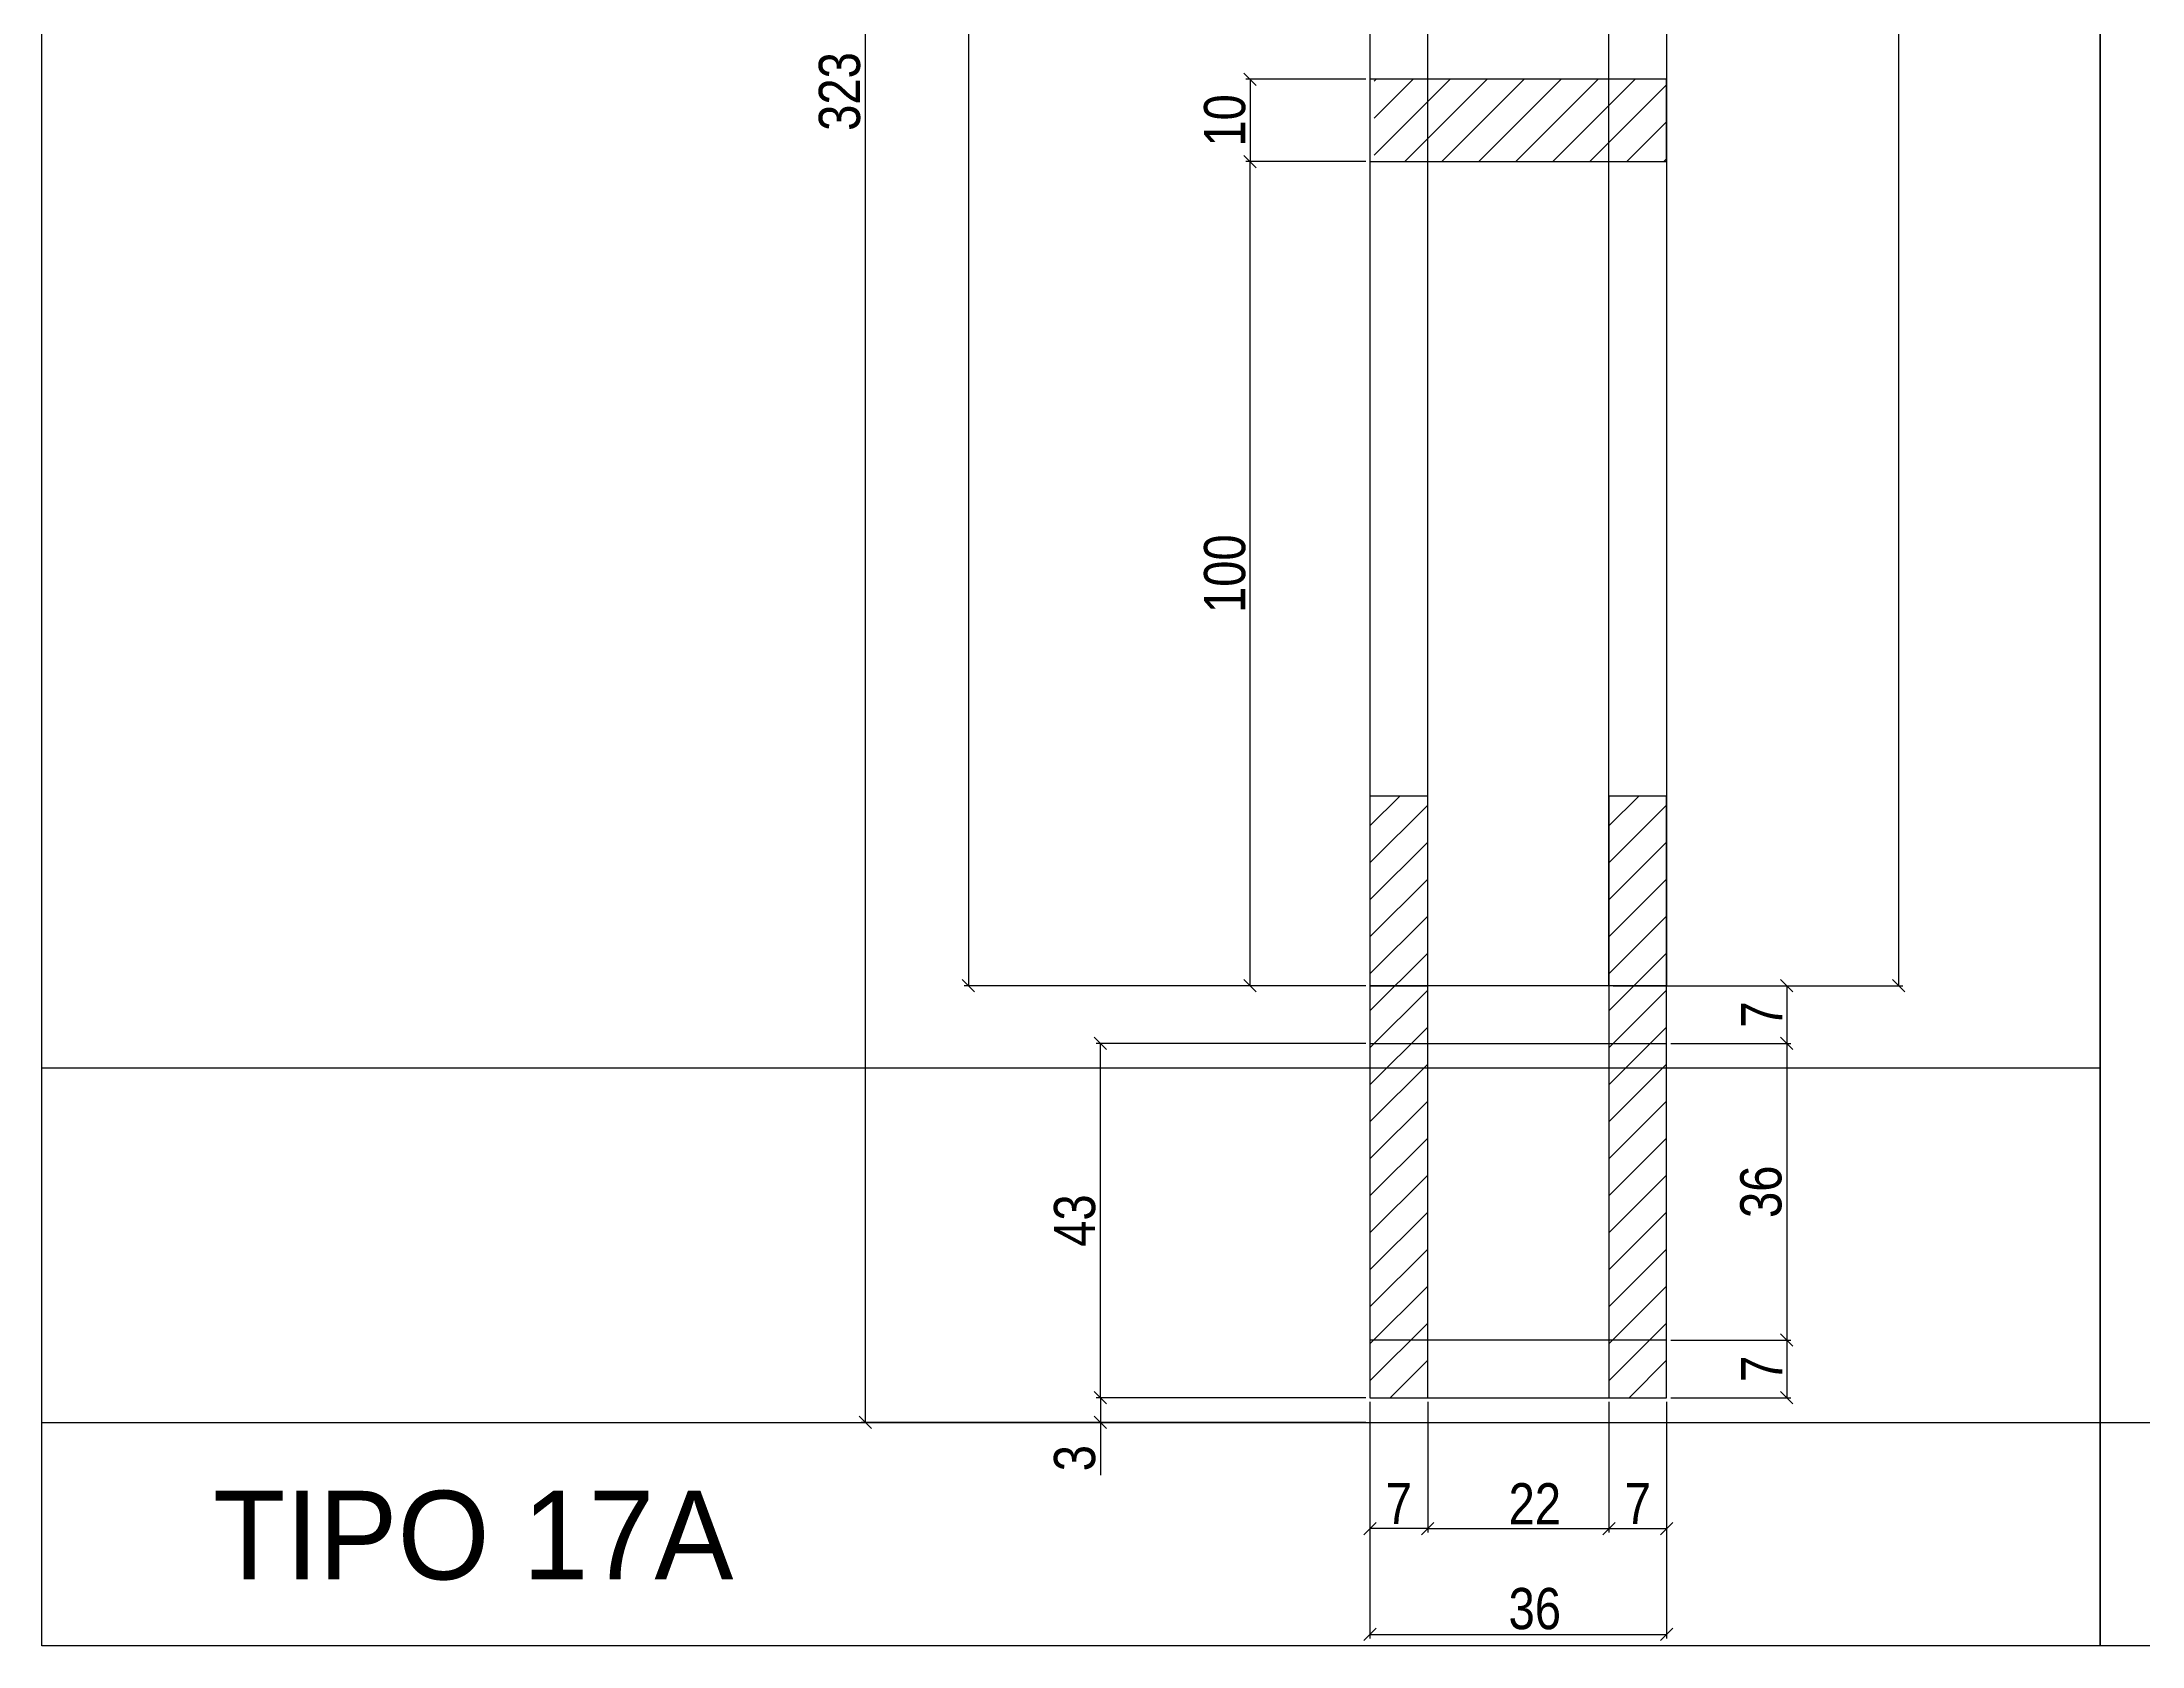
# Model space of a CAD drawing. Header units: millimetres. Extents: x 4248 to 7961, y 1155 to 5765.
# Drawn here: x 4248 to 4757, y 1155 to 1545 of the extents above; entities that cross this region are included whole.
import ezdxf

# ---------------------------------------------------------------- set-up
doc = ezdxf.new("R2010")
doc.units = ezdxf.units.MM
for name, color, linetype in [('1', 1, 'Continuous'), ('COTA', 241, 'Continuous'), ('Painéis', 200, 'Continuous'), ('SARR_7x7', 40, 'Continuous'), ('TIRAS REESCORAMENTO', 252, 'Continuous'), ('VIGAS', 3, 'Continuous')]:
    doc.layers.add(name, color=color, linetype=linetype)
doc.styles.add('COTA TECNICA 2X', font='techl___.ttf', dxfattribs={"height": 10})
doc.styles.add('ROMAS860', font='ROMAS860.SHX', dxfattribs={"height": 8.5})
doc.dimstyles.new('SECAO', dxfattribs={"dimscale": 0.333333, "dimtxt": 5, "dimasz": 9, "dimexe": 3, "dimexo": 3, "dimgap": 3, "dimtad": 1, "dimdec": 1, "dimlfac": 0.5, "dimzin": 12, "dimdsep": 46, "dimtxsty": 'COTA TECNICA 2X', "dimblk1": 'OBLIQUE', "dimblk2": 'OBLIQUE', "dimsah": 1, "dimcen": 0.9, "dimclrd": 4, "dimclre": 4, "dimclrt": 240, "dimadec": 1, "dimazin": 3, "dimtfac": 1, "dimtdec": 1, "dimtmove": 0, "dimatfit": 3, "dimfxl": 1, "dimtolj": 1, "dimtzin": 12, "dimarcsym": 0})

# ---------------------------------------------------------------- blocks, each defined once
blk = doc.blocks.new('_Oblique')
at = {"layer": '1', "color": 0, "lineweight": -2}
blk.add_line((-0.5, -0.5), (0.5, 0.5), dxfattribs=at)
blk = doc.blocks.new('*D405')
at = {"layer": 'COTA', "color": 4, "lineweight": -2, "transparency": 16777216}
for p, q in [((4568.85, 1849.71), (4471.38, 1849.71)), ((4472.38, 1849.71), (4472.38, 1315.62)), ((4568.85, 1315.62), (4471.38, 1315.62))]:
    blk.add_line(p, q, dxfattribs=at)
at = {"layer": 'Defpoints', "color": 0, "transparency": 16777216}
for p in [(4569.85, 1849.71), (4472.38, 1315.62), (4569.85, 1315.62)]:
    blk.add_point(p, dxfattribs=at)
at = {"layer": 'COTA', "color": 4, "lineweight": -2, "transparency": 16777216, "xscale": 3, "yscale": 3, "zscale": 3}
for p, rotation in [((4472.38, 1849.71), 90), ((4472.38, 1315.62), 270)]:
    blk.add_blockref('_Oblique', p, dxfattribs=dict(at, rotation=rotation))
at = {"layer": 'COTA', "color": 240, "transparency": 16777216, "insert": (4466.28, 1582.67), "char_height": 10, "attachment_point": 5, "rotation": 90, "style": 'COTA TECNICA 2X'}
blk.add_mtext('\\A1;267', dxfattribs=at)
blk = doc.blocks.new('*D406')
at = {"layer": 'COTA', "color": 4, "lineweight": -2, "transparency": 16777216}
for p, q in [((4569.85, 1214.62), (4569.85, 1157.17)), ((4641.85, 1214.62), (4641.85, 1157.17)), ((4569.85, 1158.17), (4641.85, 1158.17))]:
    blk.add_line(p, q, dxfattribs=at)
at = {"layer": 'Defpoints', "color": 0, "transparency": 16777216}
for p in [(4569.85, 1215.62), (4641.85, 1215.62), (4641.85, 1158.17)]:
    blk.add_point(p, dxfattribs=at)
at = {"layer": 'COTA', "color": 4, "lineweight": -2, "transparency": 16777216, "xscale": 3, "yscale": 3, "zscale": 3, "rotation": 180}
blk.add_blockref('_Oblique', (4569.85, 1158.17), dxfattribs=at)
at = {"layer": 'COTA', "color": 4, "lineweight": -2, "transparency": 16777216, "xscale": 3, "yscale": 3, "zscale": 3}
blk.add_blockref('_Oblique', (4641.85, 1158.17), dxfattribs=at)
at = {"layer": 'COTA', "color": 240, "transparency": 16777216, "insert": (4609.85, 1164.38), "char_height": 10, "attachment_point": 5, "style": 'COTA TECNICA 2X'}
blk.add_mtext('\\A1;36', dxfattribs=at)
blk = doc.blocks.new('*D407')
at = {"layer": 'COTA', "color": 4, "lineweight": -2, "transparency": 16777216}
for p, q in [((4583.85, 1214.62), (4583.85, 1182.88)), ((4627.85, 1214.62), (4627.85, 1182.88)), ((4583.85, 1183.88), (4627.85, 1183.88))]:
    blk.add_line(p, q, dxfattribs=at)
at = {"layer": 'Defpoints', "color": 0, "transparency": 16777216}
for p in [(4583.85, 1215.62), (4627.85, 1215.62), (4627.85, 1183.88)]:
    blk.add_point(p, dxfattribs=at)
at = {"layer": 'COTA', "color": 4, "lineweight": -2, "transparency": 16777216, "xscale": 3, "yscale": 3, "zscale": 3, "rotation": 180}
blk.add_blockref('_Oblique', (4583.85, 1183.88), dxfattribs=at)
at = {"layer": 'COTA', "color": 4, "lineweight": -2, "transparency": 16777216, "xscale": 3, "yscale": 3, "zscale": 3}
blk.add_blockref('_Oblique', (4627.85, 1183.88), dxfattribs=at)
at = {"layer": 'COTA', "color": 240, "transparency": 16777216, "insert": (4609.85, 1189.88), "char_height": 10, "attachment_point": 5, "style": 'COTA TECNICA 2X'}
blk.add_mtext('\\A1;22', dxfattribs=at)
blk = doc.blocks.new('*D408')
at = {"layer": 'COTA', "color": 4, "lineweight": -2, "transparency": 16777216}
blk.add_line((4627.85, 1183.88), (4641.85, 1183.88), dxfattribs=at)
at = {"layer": 'Defpoints', "color": 0, "transparency": 16777216}
for p in [(4627.85, 1183.88), (4641.85, 1183.88), (4641.85, 1183.88)]:
    blk.add_point(p, dxfattribs=at)
at = {"layer": 'COTA', "color": 4, "lineweight": -2, "transparency": 16777216, "xscale": 3, "yscale": 3, "zscale": 3, "rotation": 180}
blk.add_blockref('_Oblique', (4627.85, 1183.88), dxfattribs=at)
at = {"layer": 'COTA', "color": 4, "lineweight": -2, "transparency": 16777216, "xscale": 3, "yscale": 3, "zscale": 3}
blk.add_blockref('_Oblique', (4641.85, 1183.88), dxfattribs=at)
at = {"layer": 'COTA', "color": 240, "transparency": 16777216, "insert": (4634.85, 1189.96), "char_height": 10, "attachment_point": 5, "style": 'COTA TECNICA 2X'}
blk.add_mtext('\\A1;7', dxfattribs=at)
blk = doc.blocks.new('*D409')
at = {"layer": 'COTA', "color": 4, "lineweight": -2, "transparency": 16777216}
blk.add_line((4583.85, 1183.88), (4569.85, 1183.88), dxfattribs=at)
at = {"layer": 'Defpoints', "color": 0, "transparency": 16777216}
for p in [(4569.85, 1183.88), (4569.85, 1183.88), (4583.85, 1183.88)]:
    blk.add_point(p, dxfattribs=at)
at = {"layer": 'COTA', "color": 4, "lineweight": -2, "transparency": 16777216, "xscale": 3, "yscale": 3, "zscale": 3, "rotation": 180}
blk.add_blockref('_Oblique', (4569.85, 1183.88), dxfattribs=at)
at = {"layer": 'COTA', "color": 4, "lineweight": -2, "transparency": 16777216, "xscale": 3, "yscale": 3, "zscale": 3}
blk.add_blockref('_Oblique', (4583.85, 1183.88), dxfattribs=at)
at = {"layer": 'COTA', "color": 240, "transparency": 16777216, "insert": (4576.85, 1189.96), "char_height": 10, "attachment_point": 5, "style": 'COTA TECNICA 2X'}
blk.add_mtext('\\A1;7', dxfattribs=at)
blk = doc.blocks.new('*D410')
at = {"layer": 'COTA', "color": 4, "lineweight": -2, "transparency": 16777216}
for p, q in [((4568.85, 1535.64), (4539.75, 1535.64)), ((4540.75, 1535.64), (4540.75, 1515.64)), ((4568.85, 1515.64), (4539.75, 1515.64))]:
    blk.add_line(p, q, dxfattribs=at)
at = {"layer": 'Defpoints', "color": 0, "transparency": 16777216}
for p in [(4569.85, 1535.64), (4540.75, 1515.64), (4569.85, 1515.64)]:
    blk.add_point(p, dxfattribs=at)
at = {"layer": 'COTA', "color": 4, "lineweight": -2, "transparency": 16777216, "xscale": 3, "yscale": 3, "zscale": 3}
for p, rotation in [((4540.75, 1535.64), 90), ((4540.75, 1515.64), 270)]:
    blk.add_blockref('_Oblique', p, dxfattribs=dict(at, rotation=rotation))
at = {"layer": 'COTA', "color": 240, "transparency": 16777216, "insert": (4534.64, 1525.64), "char_height": 10, "attachment_point": 5, "rotation": 90, "style": 'COTA TECNICA 2X'}
blk.add_mtext('\\A1;10', dxfattribs=at)
blk = doc.blocks.new('*D413')
at = {"layer": 'COTA', "color": 4, "lineweight": -2, "transparency": 16777216}
for p, q in [((4582.85, 1855.71), (4446.38, 1855.71)), ((4447.38, 1855.71), (4447.38, 1209.62)), ((4568.85, 1209.62), (4446.38, 1209.62))]:
    blk.add_line(p, q, dxfattribs=at)
at = {"layer": 'Defpoints', "color": 0, "transparency": 16777216}
for p in [(4583.85, 1855.71), (4447.38, 1209.62), (4569.85, 1209.62)]:
    blk.add_point(p, dxfattribs=at)
at = {"layer": 'COTA', "color": 4, "lineweight": -2, "transparency": 16777216, "xscale": 3, "yscale": 3, "zscale": 3}
for p, rotation in [((4447.38, 1855.71), 90), ((4447.38, 1209.62), 270)]:
    blk.add_blockref('_Oblique', p, dxfattribs=dict(at, rotation=rotation))
at = {"layer": 'COTA', "color": 240, "transparency": 16777216, "insert": (4441.16, 1532.67), "char_height": 10, "attachment_point": 5, "rotation": 90, "style": 'COTA TECNICA 2X'}
blk.add_mtext('\\A1;323', dxfattribs=at)
blk = doc.blocks.new('*D417')
at = {"layer": 'COTA', "color": 4, "lineweight": -2, "transparency": 16777216}
for p, q in [((4568.85, 1515.64), (4539.75, 1515.64)), ((4540.75, 1315.62), (4540.75, 1515.64)), ((4567.85, 1315.62), (4539.75, 1315.62))]:
    blk.add_line(p, q, dxfattribs=at)
at = {"layer": 'Defpoints', "color": 0, "transparency": 16777216}
for p in [(4540.75, 1515.64), (4569.85, 1515.64), (4568.85, 1315.62)]:
    blk.add_point(p, dxfattribs=at)
at = {"layer": 'COTA', "color": 4, "lineweight": -2, "transparency": 16777216, "xscale": 3, "yscale": 3, "zscale": 3}
for p, rotation in [((4540.75, 1515.64), 90), ((4540.75, 1315.62), 270)]:
    blk.add_blockref('_Oblique', p, dxfattribs=dict(at, rotation=rotation))
at = {"layer": 'COTA', "color": 240, "transparency": 16777216, "insert": (4534.64, 1415.63), "char_height": 10, "attachment_point": 5, "rotation": 90, "style": 'COTA TECNICA 2X'}
blk.add_mtext('\\A1;100', dxfattribs=at)
blk = doc.blocks.new('*D419')
at = {"layer": 'COTA', "color": 4, "lineweight": -2, "transparency": 16777216}
for p, q in [((4643.85, 1825.69), (4699.14, 1825.69)), ((4698.14, 1825.69), (4698.14, 1315.62)), ((4643.85, 1315.62), (4699.14, 1315.62))]:
    blk.add_line(p, q, dxfattribs=at)
at = {"layer": 'Defpoints', "color": 0, "transparency": 16777216}
for p in [(4642.85, 1825.69), (4642.85, 1315.62), (4698.14, 1315.62)]:
    blk.add_point(p, dxfattribs=at)
at = {"layer": 'COTA', "color": 4, "lineweight": -2, "transparency": 16777216, "xscale": 3, "yscale": 3, "zscale": 3}
for p, rotation in [((4698.14, 1825.69), 90), ((4698.14, 1315.62), 270)]:
    blk.add_blockref('_Oblique', p, dxfattribs=dict(at, rotation=rotation))
at = {"layer": 'COTA', "color": 240, "transparency": 16777216, "insert": (4692.03, 1570.66), "char_height": 10, "attachment_point": 5, "rotation": 90, "style": 'COTA TECNICA 2X'}
blk.add_mtext('\\A1;255', dxfattribs=at)
blk = doc.blocks.new('*D420')
at = {"layer": 'COTA', "color": 4, "lineweight": -2, "transparency": 16777216}
for p, q in [((4628.85, 1315.62), (4671.99, 1315.62)), ((4670.99, 1315.62), (4670.99, 1301.62)), ((4646.9, 1301.62), (4671.99, 1301.62))]:
    blk.add_line(p, q, dxfattribs=at)
at = {"layer": 'Defpoints', "color": 0, "transparency": 16777216}
for p in [(4627.85, 1315.62), (4645.9, 1301.62), (4670.99, 1301.62)]:
    blk.add_point(p, dxfattribs=at)
at = {"layer": 'COTA', "color": 4, "lineweight": -2, "transparency": 16777216, "xscale": 3, "yscale": 3, "zscale": 3}
for p, rotation in [((4670.99, 1315.62), 90), ((4670.99, 1301.62), 270)]:
    blk.add_blockref('_Oblique', p, dxfattribs=dict(at, rotation=rotation))
at = {"layer": 'COTA', "color": 240, "transparency": 16777216, "insert": (4664.92, 1308.62), "char_height": 10, "attachment_point": 5, "rotation": 90, "style": 'COTA TECNICA 2X'}
blk.add_mtext('\\A1;7', dxfattribs=at)
blk = doc.blocks.new('*D1199')
at = {"layer": 'COTA', "color": 4, "lineweight": -2, "transparency": 16777216}
for p, q in [((4568.85, 1215.62), (4503.44, 1215.62)), ((4504.44, 1215.62), (4504.44, 1209.62)), ((4568.85, 1209.62), (4503.44, 1209.62)), ((4504.44, 1209.62), (4504.44, 1196.79))]:
    blk.add_line(p, q, dxfattribs=at)
at = {"layer": 'Defpoints', "color": 0, "transparency": 16777216}
for p in [(4569.85, 1215.62), (4504.44, 1209.62), (4569.85, 1209.62)]:
    blk.add_point(p, dxfattribs=at)
at = {"layer": 'COTA', "color": 4, "lineweight": -2, "transparency": 16777216, "xscale": 3, "yscale": 3, "zscale": 3}
for p, rotation in [((4504.44, 1215.62), 90), ((4504.44, 1209.62), 270)]:
    blk.add_blockref('_Oblique', p, dxfattribs=dict(at, rotation=rotation))
at = {"layer": 'COTA', "color": 240, "transparency": 16777216, "insert": (4498.22, 1200.96), "char_height": 10, "attachment_point": 5, "rotation": 90, "style": 'COTA TECNICA 2X'}
blk.add_mtext('\\A1;3', dxfattribs=at)
blk = doc.blocks.new('*D1200')
at = {"layer": 'COTA', "color": 4, "lineweight": -2, "transparency": 16777216}
for p, q in [((4568.85, 1301.62), (4503.44, 1301.62)), ((4504.44, 1215.62), (4504.44, 1301.62)), ((4568.85, 1215.62), (4503.44, 1215.62))]:
    blk.add_line(p, q, dxfattribs=at)
at = {"layer": 'Defpoints', "color": 0, "transparency": 16777216}
for p in [(4504.44, 1301.62), (4569.85, 1301.62), (4569.85, 1215.62)]:
    blk.add_point(p, dxfattribs=at)
at = {"layer": 'COTA', "color": 4, "lineweight": -2, "transparency": 16777216, "xscale": 3, "yscale": 3, "zscale": 3}
for p, rotation in [((4504.44, 1301.62), 90), ((4504.44, 1215.62), 270)]:
    blk.add_blockref('_Oblique', p, dxfattribs=dict(at, rotation=rotation))
at = {"layer": 'COTA', "color": 240, "transparency": 16777216, "insert": (4498.22, 1258.62), "char_height": 10, "attachment_point": 5, "rotation": 90, "style": 'COTA TECNICA 2X'}
blk.add_mtext('\\A1;43', dxfattribs=at)
blk = doc.blocks.new('*D1201')
at = {"layer": 'COTA', "color": 4, "lineweight": -2, "transparency": 16777216}
for p, q in [((4642.85, 1301.62), (4671.99, 1301.62)), ((4670.99, 1301.62), (4670.99, 1229.62)), ((4642.85, 1229.62), (4671.99, 1229.62))]:
    blk.add_line(p, q, dxfattribs=at)
at = {"layer": 'Defpoints', "color": 0, "transparency": 16777216}
for p in [(4641.85, 1301.62), (4641.85, 1229.62), (4670.99, 1229.62)]:
    blk.add_point(p, dxfattribs=at)
at = {"layer": 'COTA', "color": 4, "lineweight": -2, "transparency": 16777216, "xscale": 3, "yscale": 3, "zscale": 3}
for p, rotation in [((4670.99, 1301.62), 90), ((4670.99, 1229.62), 270)]:
    blk.add_blockref('_Oblique', p, dxfattribs=dict(at, rotation=rotation))
at = {"layer": 'COTA', "color": 240, "transparency": 16777216, "insert": (4664.77, 1265.62), "char_height": 10, "attachment_point": 5, "rotation": 90, "style": 'COTA TECNICA 2X'}
blk.add_mtext('\\A1;36', dxfattribs=at)
blk = doc.blocks.new('*D1202')
at = {"layer": 'COTA', "color": 4, "lineweight": -2, "transparency": 16777216}
for p, q in [((4642.85, 1229.62), (4671.99, 1229.62)), ((4670.99, 1229.62), (4670.99, 1215.62)), ((4642.85, 1215.62), (4671.99, 1215.62))]:
    blk.add_line(p, q, dxfattribs=at)
at = {"layer": 'Defpoints', "color": 0, "transparency": 16777216}
for p in [(4641.85, 1229.62), (4641.85, 1215.62), (4670.99, 1215.62)]:
    blk.add_point(p, dxfattribs=at)
at = {"layer": 'COTA', "color": 4, "lineweight": -2, "transparency": 16777216, "xscale": 3, "yscale": 3, "zscale": 3}
for p, rotation in [((4670.99, 1229.62), 90), ((4670.99, 1215.62), 270)]:
    blk.add_blockref('_Oblique', p, dxfattribs=dict(at, rotation=rotation))
at = {"layer": 'COTA', "color": 240, "transparency": 16777216, "insert": (4664.92, 1222.62), "char_height": 10, "attachment_point": 5, "rotation": 90, "style": 'COTA TECNICA 2X'}
blk.add_mtext('\\A1;7', dxfattribs=at)

msp = doc.modelspace()

# ---------------------------------------------------------------- hatches: boundary and pattern name
at = {"layer": 'COTA'}
h = msp.add_hatch(dxfattribs=at)
h.set_pattern_fill('ANSI31', color=256, scale=2, style=0)
h.set_pattern_definition([(45, (-21557.7584, -195757.154), (-4.49012806, 4.49012806), [])])
h.paths.add_polyline_path([(4641.85, 1535.64), (4570.85, 1535.64), (4570.85, 1515.64), (4641.85, 1515.64)])
h = msp.add_hatch(dxfattribs=at)
h.set_pattern_fill('ANSI31', color=256, scale=2, style=0)
h.set_pattern_definition([(45, (-15274.373, -4507.569), (-4.490128, 4.490128), [])])
h.paths.add_polyline_path([(4569.85, 1215.62), (4583.85, 1215.62), (4583.85, 1361.62), (4569.85, 1361.62)])
h = msp.add_hatch(dxfattribs=at)
h.set_pattern_fill('ANSI31', color=256, scale=2, style=0)
h.set_pattern_definition([(45, (-15216.373, -4507.569), (-4.490128, 4.490128), [])])
h.paths.add_polyline_path([(4627.85, 1215.62), (4641.85, 1215.62), (4641.85, 1361.62), (4627.85, 1361.62)])

# ---------------------------------------------------------------- linework, layer by layer
at = {"linetype": 'Continuous'}
for points in [[(4591.85, 1301.62), (4641.85, 1301.62), (4641.85, 1315.62), (4569.85, 1315.62), (4569.85, 1301.62), (4591.85, 1301.62)], [(4591.85, 1215.62), (4641.85, 1215.62), (4641.85, 1229.62), (4569.85, 1229.62), (4569.85, 1215.62), (4591.85, 1215.62)]]:
    msp.add_lwpolyline(points, dxfattribs=at)
at = {"layer": 'COTA', "color": 1}
msp.add_line((4247.57, 1209.62), (5746.06, 1209.62), dxfattribs=at)
at = {"layer": 'Painéis'}
msp.add_lwpolyline([(4569.85, 1515.64), (4641.85, 1515.64), (4641.85, 1535.64), (4569.85, 1535.64), (4569.85, 1515.64)], dxfattribs=at)
for points in [[(4569.85, 1215.62), (4583.85, 1215.62), (4583.85, 1361.62), (4569.85, 1361.62)], [(4627.85, 1215.62), (4641.85, 1215.62), (4641.85, 1361.62), (4627.85, 1361.62)]]:
    msp.add_lwpolyline(points, close=True, dxfattribs=at)
at = {"layer": 'SARR_7x7', "linetype": 'Continuous'}
for points in [[(4569.85, 1315.62), (4583.85, 1315.62), (4583.85, 1849.71), (4569.85, 1849.71)], [(4641.85, 1315.62), (4627.85, 1315.62), (4627.85, 1825.69), (4641.85, 1825.69)]]:
    msp.add_lwpolyline(points, close=True, dxfattribs=at)
at = {"layer": 'TIRAS REESCORAMENTO', "linetype": 'ByBlock'}
msp.add_line((4747.07, 1295.62), (4247.57, 1295.62), dxfattribs=at)
msp.add_line((4747.07, 1295.62), (4247.57, 1295.62), dxfattribs=at)
at = {"layer": 'VIGAS'}
for points in [[(4747.07, 1155.37), (4247.57, 1155.37), (4247.57, 1923.79), (4747.07, 1923.79)], [(5246.56, 1155.37), (4747.07, 1155.37), (4747.07, 1923.79), (5246.56, 1923.79)]]:
    msp.add_lwpolyline(points, close=True, dxfattribs=at)

# ---------------------------------------------------------------- texts
at = {"layer": 'COTA', "color": 7, "style": 'ROMAS860'}
msp.add_text('TIPO 17A', height=21.505, dxfattribs=at).set_placement((4289.11, 1171.53))

# ---------------------------------------------------------------- dimensions: what is measured, and where the dimension line sits
at = {"layer": 'COTA', "color": 3}
for base, p1, p2, picture, middle in [((4447.38, 1209.62), (4583.85, 1855.71), (4569.85, 1209.62), '*D413', (4441.16, 1532.67)), ((4472.38, 1315.62), (4569.85, 1849.71), (4569.85, 1315.62), '*D405', (4466.28, 1582.67)), ((4698.14, 1315.62), (4642.85, 1825.69), (4642.85, 1315.62), '*D419', (4692.03, 1570.66)), ((4540.75, 1515.64), (4569.85, 1535.64), (4569.85, 1515.64), '*D410', (4534.64, 1525.64)), ((4540.75, 1515.64), (4568.85, 1315.62), (4569.85, 1515.64), '*D417', (4534.64, 1415.63)), ((4670.99, 1301.62), (4627.85, 1315.62), (4645.9, 1301.62), '*D420', (4664.92, 1308.62)), ((4504.44, 1301.62), (4569.85, 1215.62), (4569.85, 1301.62), '*D1200', (4498.22, 1258.62)), ((4670.99, 1229.62), (4641.85, 1301.62), (4641.85, 1229.62), '*D1201', (4664.77, 1265.62)), ((4670.99, 1215.62), (4641.85, 1229.62), (4641.85, 1215.62), '*D1202', (4664.92, 1222.62))]:
    dim = msp.add_linear_dim(base=base, p1=p1, p2=p2, angle=90, dimstyle='SECAO', dxfattribs=at)
    dim.commit()
    dim.dimension.update_dxf_attribs({"geometry": picture, "text_midpoint": middle})
dim = msp.add_linear_dim(base=(4504.44, 1209.62), p1=(4569.85, 1215.62), p2=(4569.85, 1209.62), angle=90, dimstyle='SECAO', dxfattribs=at)
dim.commit()
dim.dimension.update_dxf_attribs({"geometry": '*D1199', "text_midpoint": (4504.44, 1200.96), "dimtype": 160})
for base, p1, p2, picture, middle in [((4641.85, 1158.17), (4569.85, 1215.62), (4641.85, 1215.62), '*D406', (4609.85, 1158.17)), ((4627.85, 1183.88), (4583.85, 1215.62), (4627.85, 1215.62), '*D407', (4609.85, 1183.88)), ((4641.85, 1183.88), (4627.85, 1183.88), (4641.85, 1183.88), '*D408', (4634.85, 1183.88))]:
    dim = msp.add_linear_dim(base=base, p1=p1, p2=p2, dimstyle='SECAO', dxfattribs=at)
    dim.commit()
    dim.dimension.update_dxf_attribs({"geometry": picture, "text_midpoint": middle, "dimtype": 160})
dim = msp.add_linear_dim(base=(4569.85, 1183.88), p1=(4583.85, 1183.88), p2=(4569.85, 1183.88), dimstyle='SECAO', dxfattribs=at)
dim.commit()
dim.dimension.update_dxf_attribs({"geometry": '*D409', "text_midpoint": (4576.85, 1189.96)})

doc.saveas('drawing.dxf')
